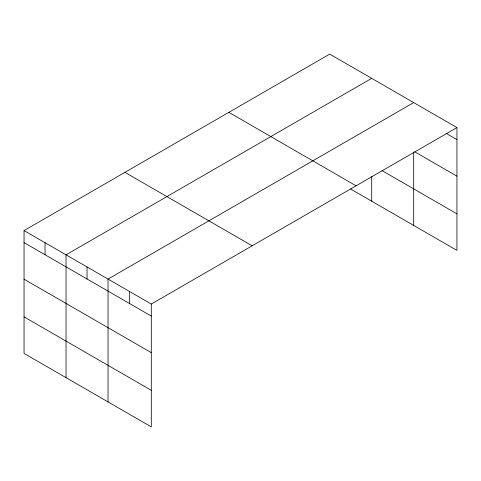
<?xml version="1.0" encoding="UTF-8"?>
<svg xmlns="http://www.w3.org/2000/svg" width="481" height="481" viewBox="0 0 481 481"><rect width="100%" height="100%" fill="white"/><g stroke="black" fill="none" stroke-linecap="round" stroke-linejoin="round"><path stroke-width="0.72" d="M24.05 230.585L151.287 304.046L151.287 426.887L24.05 353.427L24.05 230.585L329.713 54.112L456.95 127.573L456.95 250.415L350.709 189.075M371.699 78.355L66.035 254.828L66.035 377.669M413.69 102.597L108.027 279.07L108.027 401.912M151.287 304.046L456.95 127.573M446.134 133.363L456.95 139.61M414.965 151.93L456.95 176.172M381.878 170.508L456.95 213.847M228.842 112.35L356.078 185.81M124.922 172.348L252.158 245.809M24.05 242.622L151.287 316.083M24.05 279.19L151.287 352.645M24.05 316.865L151.287 390.319M413.69 151.936L413.69 225.439M371.699 176.569L371.699 201.196M129.654 291.558L129.654 303.595M87.031 266.949L87.031 278.986M45.046 242.707L45.046 254.744"/></g></svg>
